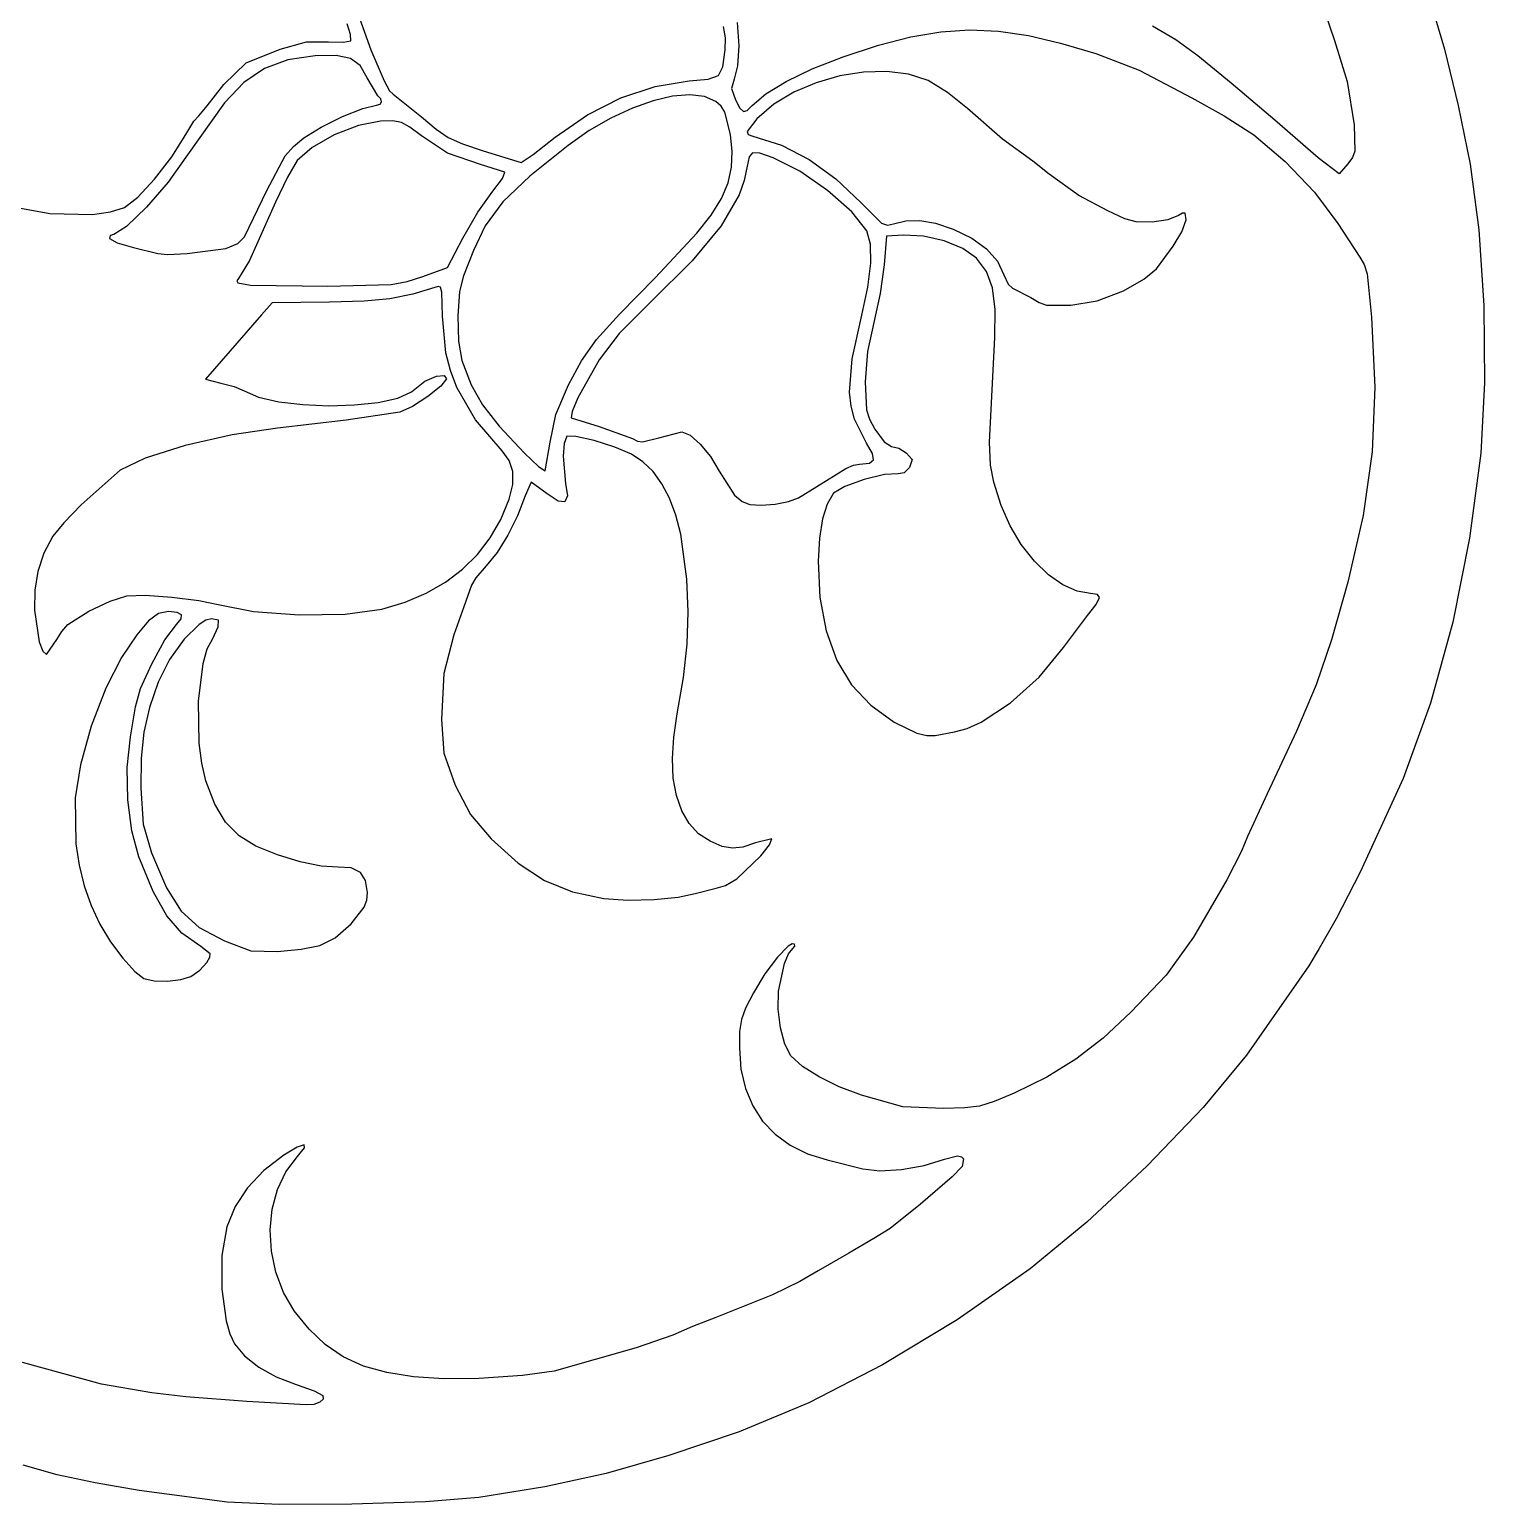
# Model space of a CAD drawing. Extents: x 0.1 to 11.7, y 0.2 to 11.8.
# Drawn here: x 4.42 to 11.74, y 0.16 to 7.58 of the extents above; entities that cross this region are included whole.
import ezdxf

# ---------------------------------------------------------------- set-up
doc = ezdxf.new("R2010")
doc.units = 0

msp = doc.modelspace()

# ---------------------------------------------------------------- linework, layer by layer
at = {"layer": 'Layer 1', "color": 7, "linetype": 'CONTINUOUS'}
for p, q in [((10.897833, 7.777696), (10.984199, 7.524825)), ((11.457896, 7.750227), (11.536252, 7.48033)), ((6.07387, 7.660426), (6.138713, 7.477925)), ((6.03765, 7.554875), (6.019756, 7.608702)), ((7.922405, 7.537139), (7.912965, 7.59484)), ((7.980834, 7.61425), (7.98935, 7.497732)), ((8.853241, 7.54207), (9.003979, 7.567821)), ((9.003979, 7.567821), (9.14934, 7.577586)), ((9.14934, 7.577586), (9.294634, 7.57143)), ((9.294634, 7.57143), (9.445175, 7.54942)), ((10.186663, 7.527604), (10.068233, 7.597074)), ((5.682652, 7.481504), (5.816086, 7.517374)), ((5.816086, 7.517374), (5.926628, 7.518194)), ((5.926628, 7.518194), (6.002249, 7.515271)), ((6.002249, 7.515271), (6.039397, 7.523271)), ((6.039397, 7.523271), (6.03765, 7.554875)), ((7.920941, 7.477829), (7.922405, 7.537139)), ((7.98935, 7.497732), (7.982378, 7.396085)), ((8.514385, 7.442343), (8.691814, 7.500266)), ((8.691814, 7.500266), (8.853241, 7.54207)), ((9.445175, 7.54942), (9.606274, 7.51162)), ((9.606274, 7.51162), (9.783244, 7.458099)), ((10.29599, 7.446876), (10.186663, 7.527604)), ((10.984199, 7.524825), (11.047712, 7.3181)), ((5.512851, 7.411736), (5.682652, 7.481504)), ((5.721784, 7.427107), (5.604757, 7.383452)), ((5.859735, 7.447537), (5.721784, 7.427107)), ((5.965014, 7.44907), (5.859735, 7.447537)), ((6.036855, 7.434071), (5.965014, 7.44907)), ((6.085373, 7.398272), (6.036855, 7.434071)), ((6.138713, 7.477925), (6.206346, 7.320738)), ((7.908763, 7.392512), (7.920941, 7.477829)), ((8.358476, 7.38164), (8.514385, 7.442343)), ((9.783244, 7.458099), (10.001657, 7.375578)), ((10.465011, 7.309766), (10.29599, 7.446876)), ((11.536252, 7.48033), (11.605127, 7.198203)), ((5.400083, 7.302963), (5.512851, 7.411736)), ((5.604757, 7.383452), (5.501356, 7.312786)), ((6.120681, 7.337404), (6.085373, 7.398272)), ((7.835881, 7.329466), (7.88638, 7.348222)), ((7.88638, 7.348222), (7.908763, 7.392512)), ((7.982378, 7.396085), (7.96608, 7.329247)), ((8.226703, 7.318633), (8.358476, 7.38164)), ((8.496192, 7.346292), (8.377863, 7.312281)), ((8.616258, 7.36541), (8.496192, 7.346292)), ((8.733404, 7.368598), (8.616258, 7.36541)), ((8.84297, 7.354818), (8.733404, 7.368598)), ((8.940296, 7.323031), (8.84297, 7.354818)), ((10.001657, 7.375578), (10.266918, 7.235277)), ((5.315727, 7.195189), (5.400083, 7.302963)), ((5.501356, 7.312786), (5.404282, 7.211323)), ((6.174329, 7.245784), (6.120681, 7.337404)), ((6.206346, 7.320738), (6.233285, 7.271958)), ((6.233285, 7.271958), (6.251411, 7.253892)), ((7.396828, 7.235938), (7.568627, 7.29331)), ((7.568627, 7.29331), (7.739356, 7.320753)), ((7.739356, 7.320753), (7.835881, 7.329466)), ((7.96608, 7.329247), (7.952958, 7.283488)), ((7.952958, 7.283488), (7.972473, 7.225389)), ((8.124422, 7.256195), (8.226703, 7.318633)), ((8.377863, 7.312281), (8.265931, 7.264417)), ((9.038966, 7.26315), (8.940296, 7.323031)), ((10.68394, 7.123248), (10.465011, 7.309766)), ((11.047712, 7.3181), (11.08276, 7.099661)), ((5.404282, 7.211323), (5.209618, 6.937803)), ((5.27512, 7.145518), (5.315727, 7.195189)), ((6.09854, 7.183232), (6.166983, 7.199705)), ((6.166983, 7.199705), (6.18533, 7.20443)), ((6.189591, 7.231161), (6.174329, 7.245784)), ((6.18533, 7.20443), (6.193062, 7.216146)), ((6.193062, 7.216146), (6.189591, 7.231161)), ((6.251411, 7.253892), (6.393971, 7.141003)), ((7.227968, 7.150318), (7.396828, 7.235938)), ((7.558794, 7.220981), (7.454574, 7.18399)), ((7.655943, 7.243772), (7.558794, 7.220981)), ((7.742903, 7.251438), (7.655943, 7.243772)), ((7.816556, 7.243052), (7.742903, 7.251438)), ((7.873781, 7.21769), (7.816556, 7.243052)), ((7.900544, 7.194251), (7.873781, 7.21769)), ((7.919248, 7.164111), (7.900544, 7.194251)), ((7.972473, 7.225389), (7.994292, 7.18451)), ((8.031734, 7.172019), (8.056988, 7.197197)), ((8.056988, 7.197197), (8.124422, 7.256195)), ((8.165054, 7.203737), (8.079892, 7.13128)), ((8.265931, 7.264417), (8.165054, 7.203737)), ((9.138029, 7.182576), (9.038966, 7.26315)), ((10.266918, 7.235277), (10.429478, 7.146067)), ((11.605127, 7.198203), (11.66532, 6.901678)), ((5.249707, 7.117937), (5.27512, 7.145518)), ((5.888845, 7.088393), (5.996752, 7.142024)), ((5.996752, 7.142024), (6.09854, 7.183232)), ((6.24898, 7.12037), (6.188123, 7.119331)), ((6.292696, 7.112327), (6.24898, 7.12037)), ((6.393971, 7.141003), (6.466845, 7.078432)), ((7.066053, 7.038133), (7.227968, 7.150318)), ((7.346404, 7.133726), (7.237401, 7.071115)), ((7.454574, 7.18399), (7.346404, 7.133726)), ((7.946516, 7.051686), (7.919248, 7.164111)), ((7.994292, 7.18451), (8.012441, 7.167255)), ((8.012441, 7.167255), (8.031734, 7.172019)), ((8.079892, 7.13128), (8.0303, 7.067394)), ((9.314685, 7.028654), (9.138029, 7.182576)), ((10.429478, 7.146067), (10.578642, 7.049958)), ((10.901852, 6.934898), (10.68394, 7.123248)), ((5.138351, 6.939113), (5.209289, 7.051626)), ((5.209289, 7.051626), (5.249707, 7.117937)), ((5.802045, 7.034653), (5.888845, 7.088393)), ((5.954972, 7.049795), (5.844024, 6.987055)), ((6.077758, 7.097715), (5.954972, 7.049795)), ((6.188123, 7.119331), (6.077758, 7.097715)), ((6.335752, 7.089297), (6.292696, 7.112327)), ((6.394628, 7.045381), (6.335752, 7.089297)), ((6.523837, 6.958107), (6.394628, 7.045381)), ((6.466845, 7.078432), (6.528754, 7.036883)), ((7.237401, 7.071115), (7.130685, 6.997083)), ((7.955924, 6.966464), (7.946516, 7.051686)), ((8.0303, 7.067394), (8.035435, 7.052308)), ((8.035435, 7.052308), (8.059334, 7.043371)), ((10.578642, 7.049958), (10.735978, 6.915808)), ((11.08276, 7.099661), (11.085414, 6.968709)), ((5.708439, 6.94374), (5.749702, 6.99174)), ((5.749702, 6.99174), (5.802045, 7.034653)), ((5.844024, 6.987055), (5.769172, 6.920979)), ((6.528754, 7.036883), (6.600846, 7.004727)), ((6.600846, 7.004727), (6.704265, 6.970331)), ((7.130685, 6.997083), (6.938202, 6.842595)), ((6.954823, 6.951349), (7.066053, 7.038133)), ((8.059334, 7.043371), (8.203004, 6.998187)), ((8.203004, 6.998187), (8.34339, 6.92627)), ((9.466474, 6.917501), (9.314685, 7.028654)), ((5.052446, 6.827711), (5.138351, 6.939113)), ((5.209618, 6.937803), (5.119556, 6.812061)), ((5.615628, 6.770906), (5.708439, 6.94374)), ((5.769172, 6.920979), (5.719857, 6.836736)), ((6.690598, 6.900824), (6.523837, 6.958107)), ((6.812634, 6.861925), (6.690598, 6.900824)), ((6.704265, 6.970331), (6.895456, 6.911629)), ((6.895456, 6.911629), (6.954823, 6.951349)), ((7.952834, 6.886873), (7.955924, 6.966464)), ((8.040431, 6.939498), (8.031248, 6.892269)), ((8.05836, 6.959996), (8.040431, 6.939498)), ((8.095437, 6.957089), (8.05836, 6.959996)), ((8.162065, 6.934102), (8.095437, 6.957089)), ((8.295331, 6.866874), (8.162065, 6.934102)), ((8.34339, 6.92627), (8.477581, 6.829406)), ((9.550096, 6.852154), (9.466474, 6.917501)), ((10.735978, 6.915808), (10.882974, 6.761184)), ((11.006711, 6.853474), (10.901852, 6.934898)), ((11.050143, 6.903967), (11.006711, 6.853474)), ((11.073737, 6.935367), (11.050143, 6.903967)), ((11.085414, 6.968709), (11.073737, 6.935367)), ((11.66532, 6.901678), (11.709367, 6.572973)), ((4.967804, 6.736684), (5.052446, 6.827711)), ((5.719857, 6.836736), (5.660618, 6.712025)), ((6.751979, 6.766112), (6.800452, 6.830613)), ((6.800452, 6.830613), (6.812634, 6.861925)), ((6.938202, 6.842595), (6.803523, 6.712542)), ((7.935413, 6.809412), (7.952834, 6.886873)), ((8.031248, 6.892269), (8.016349, 6.821022)), ((8.435524, 6.769831), (8.295331, 6.866874)), ((8.477581, 6.829406), (8.602667, 6.709385)), ((9.699192, 6.744304), (9.550096, 6.852154)), ((5.119556, 6.812061), (5.010855, 6.685799)), ((5.50413, 6.537674), (5.615628, 6.770906)), ((6.67699, 6.660649), (6.751979, 6.766112)), ((7.901826, 6.730585), (7.935413, 6.809412)), ((8.016349, 6.821022), (7.990103, 6.74814)), ((8.55656, 6.663299), (8.435524, 6.769831)), ((10.882974, 6.761184), (11.001115, 6.603652)), ((4.296286, 6.695831), (4.524963, 6.65485)), ((4.829662, 6.662318), (4.900655, 6.685296)), ((4.900655, 6.685296), (4.967804, 6.736684)), ((5.010855, 6.685799), (4.910972, 6.588455)), ((5.660618, 6.712025), (5.52981, 6.418501)), ((6.803523, 6.712542), (6.713731, 6.592535)), ((7.85024, 6.64689), (7.901826, 6.730585)), ((7.990103, 6.74814), (7.9003, 6.592858)), ((8.602667, 6.709385), (8.707294, 6.605418)), ((9.843891, 6.667184), (9.699192, 6.744304)), ((4.524963, 6.65485), (4.739989, 6.649935)), ((4.739989, 6.649935), (4.829662, 6.662318)), ((6.601056, 6.530852), (6.67699, 6.660649)), ((7.778821, 6.55483), (7.85024, 6.64689)), ((8.632356, 6.567605), (8.55656, 6.663299)), ((8.707294, 6.605418), (8.736088, 6.595629)), ((8.736088, 6.595629), (8.766048, 6.603003)), ((8.766048, 6.603003), (8.829251, 6.618435)), ((8.829251, 6.618435), (8.899782, 6.619196)), ((8.899782, 6.619196), (8.978475, 6.605211)), ((8.978475, 6.605211), (9.066167, 6.576406)), ((9.930385, 6.62705), (9.843891, 6.667184)), ((9.98624, 6.612177), (9.930385, 6.62705)), ((10.066461, 6.611119), (9.98624, 6.612177)), ((10.145953, 6.622286), (10.066461, 6.611119)), ((10.199621, 6.644091), (10.145953, 6.622286)), ((10.220236, 6.656805), (10.199621, 6.644091)), ((10.216645, 6.561735), (10.2379, 6.62288)), ((10.233235, 6.656073), (10.220236, 6.656805)), ((10.2379, 6.62288), (10.233235, 6.656073)), ((11.001115, 6.603652), (11.110894, 6.435312)), ((4.828808, 6.543235), (4.825216, 6.528257)), ((4.825216, 6.528257), (4.863754, 6.506437)), ((4.847369, 6.549465), (4.828808, 6.543235)), ((4.910972, 6.588455), (4.847369, 6.549465)), ((5.470024, 6.503928), (5.50413, 6.537674)), ((6.524449, 6.383727), (6.601056, 6.530852)), ((6.713731, 6.592535), (6.65591, 6.468185)), ((7.569151, 6.331618), (7.778821, 6.55483)), ((7.9003, 6.592858), (7.755297, 6.417204)), ((8.651362, 6.500158), (8.632356, 6.567605)), ((8.731629, 6.540434), (8.720589, 6.395936)), ((8.817677, 6.545949), (8.731629, 6.540434)), ((8.916878, 6.540769), (8.817677, 6.545949)), ((9.020844, 6.516581), (8.916878, 6.540769)), ((9.066167, 6.576406), (9.159773, 6.531233)), ((9.159773, 6.531233), (9.234675, 6.47695)), ((10.172499, 6.489864), (10.216645, 6.561735)), ((11.709367, 6.572973), (11.734082, 6.192642)), ((4.863754, 6.506437), (4.946483, 6.483755)), ((4.946483, 6.483755), (5.068459, 6.452682)), ((5.068459, 6.452682), (5.116894, 6.448028)), ((5.116894, 6.448028), (5.215792, 6.452778)), ((5.215792, 6.452778), (5.410583, 6.478737)), ((5.410583, 6.478737), (5.470024, 6.503928)), ((6.65591, 6.468185), (6.60433, 6.341749)), ((8.653351, 6.404168), (8.651362, 6.500158)), ((9.114749, 6.478082), (9.020844, 6.516581)), ((9.183767, 6.429969), (9.114749, 6.478082)), ((9.234675, 6.47695), (9.289276, 6.414987)), ((10.088451, 6.376482), (10.172499, 6.489864)), ((5.52981, 6.418501), (5.473741, 6.3273)), ((6.399808, 6.337642), (6.524449, 6.383727)), ((7.755297, 6.417204), (7.548553, 6.211959)), ((8.638568, 6.283762), (8.653351, 6.404168)), ((8.720589, 6.395936), (8.700447, 6.251438)), ((9.234169, 6.363574), (9.183767, 6.429969)), ((9.289276, 6.414987), (9.321984, 6.346778)), ((11.110894, 6.435312), (11.133397, 6.397795)), ((11.133397, 6.397795), (11.147577, 6.351291)), ((5.473741, 6.3273), (5.464908, 6.315617)), ((5.464908, 6.315617), (5.470876, 6.306206)), ((5.470876, 6.306206), (5.534746, 6.293545)), ((6.240994, 6.297986), (6.322451, 6.312222)), ((6.322451, 6.312222), (6.399808, 6.337642)), ((6.60433, 6.341749), (6.584446, 6.262067)), ((7.388509, 6.148915), (7.569151, 6.331618)), ((9.265151, 6.280024), (9.234169, 6.363574)), ((9.321984, 6.346778), (9.343308, 6.298579)), ((9.922909, 6.266212), (10.02581, 6.324379)), ((10.02581, 6.324379), (10.088451, 6.376482)), ((11.147577, 6.351291), (11.170084, 6.134034)), ((5.534746, 6.293545), (5.922953, 6.288286)), ((5.922953, 6.288286), (6.240994, 6.297986)), ((6.350315, 6.249305), (6.235405, 6.225973)), ((6.478404, 6.287997), (6.350315, 6.249305)), ((6.489057, 6.283596), (6.478404, 6.287997)), ((6.495845, 6.259533), (6.489057, 6.283596)), ((6.499894, 6.137997), (6.495845, 6.259533)), ((6.584446, 6.262067), (6.57613, 6.140091)), ((8.607256, 6.143065), (8.638568, 6.283762)), ((8.700447, 6.251438), (8.667524, 6.106941)), ((9.278486, 6.171648), (9.265151, 6.280024)), ((9.343308, 6.298579), (9.365863, 6.278532)), ((9.365863, 6.278532), (9.457831, 6.231482)), ((9.457831, 6.231482), (9.498669, 6.206194)), ((9.791139, 6.215173), (9.922909, 6.266212)), ((5.642989, 6.205316), (5.588802, 6.144913)), ((5.931984, 6.209045), (5.642989, 6.205316)), ((6.105389, 6.213915), (5.931984, 6.209045)), ((6.235405, 6.225973), (6.105389, 6.213915)), ((7.548553, 6.211959), (7.387304, 6.05107)), ((9.275944, 6.030772), (9.278486, 6.171648)), ((9.498669, 6.206194), (9.536352, 6.193286)), ((9.536352, 6.193286), (9.658852, 6.194081)), ((9.658852, 6.194081), (9.791139, 6.215173)), ((11.734082, 6.192642), (11.737866, 5.80383)), ((5.588802, 6.144913), (5.308838, 5.821578)), ((6.517018, 5.953171), (6.499894, 6.137997)), ((6.57613, 6.140091), (6.580031, 6.012457)), ((7.274204, 6.021279), (7.388509, 6.148915)), ((8.55893, 5.924445), (8.607256, 6.143065)), ((8.667524, 6.106941), (8.635517, 5.960231)), ((11.170084, 6.134034), (11.186202, 5.781166)), ((6.580031, 6.012457), (6.596795, 5.915799)), ((7.198381, 5.914342), (7.274204, 6.021279)), ((7.387304, 6.05107), (7.287506, 5.918835)), ((9.249617, 5.504205), (9.275944, 6.030772)), ((6.539655, 5.865447), (6.517018, 5.953171)), ((8.635517, 5.960231), (8.624377, 5.808914)), ((6.571858, 5.780436), (6.539655, 5.865447)), ((6.596795, 5.915799), (6.643817, 5.793733)), ((7.133184, 5.793737), (7.198381, 5.914342)), ((7.287506, 5.918835), (7.179934, 5.726899)), ((8.546366, 5.756267), (8.55893, 5.924445)), ((5.308838, 5.821578), (5.385602, 5.801278)), ((5.385602, 5.801278), (5.451419, 5.785032)), ((5.451419, 5.785032), (5.501863, 5.763178)), ((6.344132, 5.75802), (6.410814, 5.811127)), ((6.410814, 5.811127), (6.469516, 5.836533)), ((6.491453, 5.78604), (6.425963, 5.733784)), ((6.469516, 5.836533), (6.508065, 5.840449)), ((6.519006, 5.822905), (6.491453, 5.78604)), ((6.508065, 5.840449), (6.519006, 5.822905)), ((6.643817, 5.793733), (6.700711, 5.692039)), ((7.069379, 5.643304), (7.133184, 5.793737)), ((8.624377, 5.808914), (8.631827, 5.666646)), ((11.737866, 5.80383), (11.719122, 5.449685)), ((5.501863, 5.763178), (5.575131, 5.731099)), ((5.575131, 5.731099), (5.676948, 5.707883)), ((6.175693, 5.704829), (6.274742, 5.726815)), ((6.274742, 5.726815), (6.344132, 5.75802)), ((6.425963, 5.733784), (6.348292, 5.68442)), ((6.66551, 5.617312), (6.571858, 5.780436)), ((7.179934, 5.726899), (7.150874, 5.658985)), ((8.553699, 5.685572), (8.546366, 5.756267)), ((11.186202, 5.781166), (11.172929, 5.455591)), ((5.676948, 5.707883), (5.797615, 5.693588)), ((5.797615, 5.693588), (5.927429, 5.688275)), ((5.927429, 5.688275), (6.056689, 5.692002)), ((6.284198, 5.65623), (6.015143, 5.61498)), ((6.056689, 5.692002), (6.175693, 5.704829)), ((6.348292, 5.68442), (6.284198, 5.65623)), ((6.700711, 5.692039), (6.784446, 5.585601)), ((7.041004, 5.504728), (7.069379, 5.643304)), ((7.150874, 5.658985), (7.146807, 5.627396)), ((8.57022, 5.62086), (8.553699, 5.685572)), ((8.631827, 5.666646), (8.646908, 5.619982)), ((5.670082, 5.574362), (5.442221, 5.541238)), ((6.015143, 5.61498), (5.670082, 5.574362)), ((6.799071, 5.461322), (6.66551, 5.617312)), ((6.784446, 5.585601), (6.911991, 5.449306)), ((7.146807, 5.627396), (7.286651, 5.583058)), ((7.286651, 5.583058), (7.454408, 5.523492)), ((8.631152, 5.500549), (8.57022, 5.62086)), ((8.646908, 5.619982), (8.673688, 5.569589)), ((8.673688, 5.569589), (8.719553, 5.506748)), ((5.442221, 5.541238), (5.206634, 5.487667)), ((7.016456, 5.361107), (7.041004, 5.504728)), ((7.11137, 5.498432), (7.105623, 5.433692)), ((7.124003, 5.534883), (7.11137, 5.498432)), ((7.170193, 5.533934), (7.124003, 5.534883)), ((7.261882, 5.512435), (7.170193, 5.533934)), ((7.365934, 5.479588), (7.261882, 5.512435)), ((7.454408, 5.523492), (7.479218, 5.510266)), ((7.479218, 5.510266), (7.504155, 5.506225)), ((7.504155, 5.506225), (7.587433, 5.526426)), ((7.587433, 5.526426), (7.70277, 5.556043)), ((7.70277, 5.556043), (7.744131, 5.539482)), ((7.744131, 5.539482), (7.794691, 5.4955)), ((7.794691, 5.4955), (7.846277, 5.432644)), ((8.661665, 5.448158), (8.631152, 5.500549)), ((8.719553, 5.506748), (8.757482, 5.483794)), ((9.254862, 5.389551), (9.249617, 5.504205)), ((5.005045, 5.424765), (4.879177, 5.363649)), ((5.206634, 5.487667), (5.005045, 5.424765)), ((6.83531, 5.412824), (6.799071, 5.461322)), ((6.911991, 5.449306), (6.981847, 5.383093)), ((7.105623, 5.433692), (7.117036, 5.296359)), ((7.449211, 5.444591), (7.365934, 5.479588)), ((7.506832, 5.406361), (7.449211, 5.444591)), ((7.846277, 5.432644), (7.890717, 5.359463)), ((8.645481, 5.398733), (8.666879, 5.415554)), ((8.666879, 5.415554), (8.661665, 5.448158)), ((8.757482, 5.483794), (8.792913, 5.474183)), ((8.792913, 5.474183), (8.83125, 5.451075)), ((8.83125, 5.451075), (8.860966, 5.417114)), ((8.860966, 5.417114), (8.846798, 5.378051)), ((11.172929, 5.455591), (11.128346, 5.135896)), ((11.719122, 5.449685), (11.6632, 5.021443)), ((4.879177, 5.363649), (4.68319, 5.189791)), ((6.853206, 5.357017), (6.83531, 5.412824)), ((6.852955, 5.292567), (6.853206, 5.357017)), ((6.981847, 5.383093), (7.016456, 5.361107)), ((7.557948, 5.356633), (7.506832, 5.406361)), ((7.602569, 5.295383), (7.557948, 5.356633)), ((7.890717, 5.359463), (7.967854, 5.238239)), ((8.380595, 5.281143), (8.526435, 5.373134)), ((8.526435, 5.373134), (8.5652, 5.389412)), ((8.5652, 5.389412), (8.596162, 5.393692)), ((8.596162, 5.393692), (8.645481, 5.398733)), ((8.720893, 5.342377), (8.61963, 5.317753)), ((8.790543, 5.345805), (8.720893, 5.342377)), ((8.820157, 5.350931), (8.790543, 5.345805)), ((8.846798, 5.378051), (8.820157, 5.350931)), ((9.271996, 5.303363), (9.254862, 5.389551)), ((6.834753, 5.218142), (6.852955, 5.292567)), ((6.945929, 5.303172), (6.915152, 5.235438)), ((7.026135, 5.245699), (6.945929, 5.303172)), ((7.117036, 5.296359), (7.127098, 5.234215)), ((7.640706, 5.222589), (7.602569, 5.295383)), ((8.289104, 5.224861), (8.380595, 5.281143)), ((8.522549, 5.282702), (8.465447, 5.247995)), ((8.61963, 5.317753), (8.522549, 5.282702)), ((9.307919, 5.186309), (9.271996, 5.303363)), ((6.792921, 5.116187), (6.834753, 5.218142)), ((6.915152, 5.235438), (6.876217, 5.134366)), ((7.081615, 5.208867), (7.026135, 5.245699)), ((7.11528, 5.205045), (7.081615, 5.208867)), ((7.127098, 5.234215), (7.11528, 5.205045)), ((7.672368, 5.138226), (7.640706, 5.222589)), ((7.967854, 5.238239), (8.005288, 5.206765)), ((8.005288, 5.206765), (8.045264, 5.191121)), ((8.101544, 5.187467), (8.171243, 5.193298)), ((8.171243, 5.193298), (8.238913, 5.206475)), ((8.238913, 5.206475), (8.289104, 5.224861)), ((8.433861, 5.193702), (8.410577, 5.118622)), ((8.465447, 5.247995), (8.433861, 5.193702)), ((4.68319, 5.189791), (4.595326, 5.098982)), ((6.876217, 5.134366), (6.827611, 5.036632)), ((7.697567, 5.042271), (7.672368, 5.138226)), ((8.045264, 5.191121), (8.101544, 5.187467)), ((8.410577, 5.118622), (8.395579, 5.022682)), ((9.35262, 5.083374), (9.307919, 5.186309)), ((11.128346, 5.135896), (11.050531, 4.800666)), ((4.595326, 5.098982), (4.54138, 5.032238)), ((6.739822, 5.023328), (6.792921, 5.116187)), ((9.407879, 4.99108), (9.35262, 5.083374)), ((4.54138, 5.032238), (4.495913, 4.945898)), ((6.675621, 4.939706), (6.739822, 5.023328)), ((6.827611, 5.036632), (6.773666, 4.950022)), ((7.728616, 4.815492), (7.697567, 5.042271)), ((8.395579, 5.022682), (8.38885, 4.905813)), ((9.475476, 4.905951), (9.407879, 4.99108)), ((11.6632, 5.021443), (11.578088, 4.599351)), ((4.495913, 4.945898), (4.465402, 4.855287)), ((6.600483, 4.865465), (6.675621, 4.939706)), ((6.773666, 4.950022), (6.718715, 4.882324)), ((8.38885, 4.905813), (8.397204, 4.724365)), ((9.545486, 4.838453), (9.475476, 4.905951)), ((4.465402, 4.855287), (4.449794, 4.760192)), ((6.514575, 4.800748), (6.600483, 4.865465)), ((6.666966, 4.822761), (6.645442, 4.785566)), ((6.718715, 4.882324), (6.666966, 4.822761)), ((9.6181, 4.787509), (9.545486, 4.838453)), ((4.449794, 4.760192), (4.449038, 4.660403)), ((6.418063, 4.745698), (6.514575, 4.800748)), ((6.645442, 4.785566), (6.607566, 4.677007)), ((7.735047, 4.651188), (7.728616, 4.815492)), ((9.689697, 4.755208), (9.6181, 4.787509)), ((9.75666, 4.743639), (9.689697, 4.755208)), ((11.050531, 4.800666), (10.968498, 4.510977)), ((4.721582, 4.655336), (4.828129, 4.705155)), ((4.828129, 4.705155), (4.913373, 4.732421)), ((4.913373, 4.732421), (5.005485, 4.734704)), ((5.005485, 4.734704), (5.139455, 4.725627)), ((5.139455, 4.725627), (5.275076, 4.70902)), ((5.275076, 4.70902), (5.372142, 4.688715)), ((5.372142, 4.688715), (5.549401, 4.653688)), ((6.193886, 4.665171), (6.311111, 4.700458)), ((6.311111, 4.700458), (6.418063, 4.745698)), ((6.607566, 4.677007), (6.557012, 4.53629)), ((8.397204, 4.724365), (8.428824, 4.556363)), ((9.741368, 4.63278), (9.785816, 4.68942)), ((9.792687, 4.739229), (9.75666, 4.743639)), ((9.785816, 4.68942), (9.802664, 4.72303)), ((9.802664, 4.72303), (9.792687, 4.739229)), ((4.449038, 4.660403), (4.472607, 4.500743)), ((4.616736, 4.587381), (4.721582, 4.655336)), ((5.021212, 4.606872), (4.962497, 4.536221)), ((5.071249, 4.642869), (5.021212, 4.606872)), ((5.121497, 4.652932), (5.071249, 4.642869)), ((5.166041, 4.64881), (5.121497, 4.652932)), ((5.162042, 4.587634), (5.186363, 4.616082)), ((5.187679, 4.6365), (5.166041, 4.64881)), ((5.186363, 4.616082), (5.187679, 4.6365)), ((5.310207, 4.609333), (5.27646, 4.588341)), ((5.33896, 4.616807), (5.310207, 4.609333)), ((5.373179, 4.609436), (5.33896, 4.616807)), ((5.371062, 4.576167), (5.373179, 4.609436)), ((5.549401, 4.653688), (5.778236, 4.637149)), ((5.778236, 4.637149), (6.00946, 4.640507)), ((6.00946, 4.640507), (6.193886, 4.665171)), ((7.729494, 4.489119), (7.735047, 4.651188)), ((9.621145, 4.473027), (9.741368, 4.63278)), ((11.578088, 4.599351), (11.466131, 4.193264)), ((4.561498, 4.513323), (4.585772, 4.553649)), ((4.585772, 4.553649), (4.616736, 4.587381)), ((4.962497, 4.536221), (4.886213, 4.4222)), ((5.103996, 4.510462), (5.162042, 4.587634)), ((5.27646, 4.588341), (5.20123, 4.514392)), ((5.344717, 4.517465), (5.371062, 4.576167)), ((6.557012, 4.53629), (6.505776, 4.341691)), ((8.428824, 4.556363), (8.482145, 4.407645)), ((4.472607, 4.500743), (4.49014, 4.45346)), ((4.49014, 4.45346), (4.509137, 4.436688)), ((4.509137, 4.436688), (4.561498, 4.513323)), ((5.037498, 4.390339), (5.103996, 4.510462)), ((5.20123, 4.514392), (5.12776, 4.412132)), ((5.295511, 4.391558), (5.317022, 4.465134)), ((5.317022, 4.465134), (5.344717, 4.517465)), ((7.711356, 4.320903), (7.729494, 4.489119)), ((9.499795, 4.323671), (9.621145, 4.473027)), ((10.968498, 4.510977), (10.891735, 4.284972)), ((4.886213, 4.4222), (4.806306, 4.267599)), ((4.981659, 4.265525), (5.037498, 4.390339)), ((5.12776, 4.412132), (5.070544, 4.298735)), ((5.272056, 4.201969), (5.295511, 4.391558)), ((8.482145, 4.407645), (8.555601, 4.284049)), ((6.505776, 4.341691), (6.494214, 4.110322)), ((7.680033, 4.138158), (7.711356, 4.320903)), ((9.355808, 4.193499), (9.499795, 4.323671)), ((4.806306, 4.267599), (4.73375, 4.07716)), ((4.95559, 4.174283), (4.981659, 4.265525)), ((5.070544, 4.298735), (5.026716, 4.170771)), ((8.555601, 4.284049), (8.653317, 4.18192)), ((10.891735, 4.284972), (10.792866, 4.050945)), ((4.930957, 4.023874), (4.95559, 4.174283)), ((5.026716, 4.170771), (4.998672, 4.047022)), ((5.276386, 3.991285), (5.272056, 4.201969)), ((8.653317, 4.18192), (8.770277, 4.096867)), ((9.207517, 4.096746), (9.355808, 4.193499)), ((11.466131, 4.193264), (11.329673, 3.813038)), ((6.494214, 4.110322), (6.506944, 3.940419)), ((7.66193, 4.021403), (7.680033, 4.138158)), ((8.770277, 4.096867), (8.884867, 4.041955)), ((9.137486, 4.065349), (9.207517, 4.096746)), ((4.73375, 4.07716), (4.67904, 3.882635)), ((4.915019, 3.869204), (4.930957, 4.023874)), ((4.998672, 4.047022), (4.98446, 3.915704)), ((7.655289, 3.913504), (7.66193, 4.021403)), ((8.884867, 4.041955), (8.934517, 4.029886)), ((8.934517, 4.029886), (8.975469, 4.030252)), ((8.975469, 4.030252), (9.073255, 4.047644)), ((9.073255, 4.047644), (9.137486, 4.065349)), ((10.792866, 4.050945), (10.644517, 3.737193)), ((5.289606, 3.89134), (5.276386, 3.991285)), ((6.506944, 3.940419), (6.564017, 3.780857)), ((4.67904, 3.882635), (4.652674, 3.715773)), ((4.917517, 3.706493), (4.915019, 3.869204)), ((4.98446, 3.915704), (4.982129, 3.765033)), ((5.310536, 3.802092), (5.289606, 3.89134)), ((7.659898, 3.815282), (7.655289, 3.913504)), ((5.354482, 3.684998), (5.310536, 3.802092)), ((7.675546, 3.727557), (7.659898, 3.815282)), ((11.329673, 3.813038), (11.112156, 3.343373)), ((4.652674, 3.715773), (4.65685, 3.485737)), ((4.982129, 3.765033), (4.994312, 3.583424)), ((6.564017, 3.780857), (6.640595, 3.632691)), ((7.702025, 3.651149), (7.675546, 3.727557)), ((10.644517, 3.737193), (10.546882, 3.522619)), ((4.937355, 3.551347), (4.917517, 3.706493)), ((5.408803, 3.59406), (5.354482, 3.684998)), ((7.739122, 3.58688), (7.702025, 3.651149)), ((4.994312, 3.583424), (5.036983, 3.439913)), ((5.476784, 3.524983), (5.408803, 3.59406)), ((6.640595, 3.632691), (6.743633, 3.510667)), ((7.786627, 3.53557), (7.739122, 3.58688)), ((4.65685, 3.485737), (4.67294, 3.377496)), ((4.973437, 3.419369), (4.937355, 3.551347)), ((5.561709, 3.473469), (5.476784, 3.524983)), ((6.743633, 3.510667), (6.880008, 3.387505)), ((7.844329, 3.498039), (7.786627, 3.53557)), ((7.905648, 3.47247), (7.844329, 3.498039)), ((8.072741, 3.490179), (8.009604, 3.468893)), ((8.154865, 3.510773), (8.072741, 3.490179)), ((8.143481, 3.480791), (8.154865, 3.510773)), ((10.546882, 3.522619), (10.51603, 3.447595)), ((5.045782, 3.245499), (4.973437, 3.419369)), ((5.036983, 3.439913), (5.112273, 3.264183)), ((5.670259, 3.429557), (5.561709, 3.473469)), ((5.783629, 3.395266), (5.670259, 3.429557)), ((7.957323, 3.462872), (7.905648, 3.47247)), ((8.009604, 3.468893), (7.957323, 3.462872)), ((7.97916, 3.309987), (8.099303, 3.424649)), ((8.099303, 3.424649), (8.143481, 3.480791)), ((10.51603, 3.447595), (10.441923, 3.303903)), ((4.67294, 3.377496), (4.698308, 3.273962)), ((5.889301, 3.373781), (5.783629, 3.395266)), ((5.97476, 3.368291), (5.889301, 3.373781)), ((6.04118, 3.363838), (5.97476, 3.368291)), ((6.08684, 3.341892), (6.04118, 3.363838)), ((6.113178, 3.301199), (6.08684, 3.341892)), ((6.880008, 3.387505), (7.012647, 3.300418)), ((11.112156, 3.343373), (10.991942, 3.108538)), ((4.698308, 3.273962), (4.732914, 3.175278)), ((5.112273, 3.264183), (5.185944, 3.146883)), ((6.121638, 3.240505), (6.113178, 3.301199)), ((7.012647, 3.300418), (7.15272, 3.243507)), ((7.875668, 3.262141), (7.921492, 3.276195)), ((7.921492, 3.276195), (7.97916, 3.309987)), ((10.441923, 3.303903), (10.274646, 3.01637)), ((5.114127, 3.123438), (5.045782, 3.245499)), ((6.106345, 3.167191), (6.118434, 3.201523)), ((6.118434, 3.201523), (6.121638, 3.240505)), ((7.15272, 3.243507), (7.311396, 3.210874)), ((7.311396, 3.210874), (7.431208, 3.202724)), ((7.431208, 3.202724), (7.563197, 3.205121)), ((7.563197, 3.205121), (7.683981, 3.216766)), ((7.683981, 3.216766), (7.770181, 3.23636)), ((7.770181, 3.23636), (7.875668, 3.262141)), ((4.732914, 3.175278), (4.776713, 3.081585)), ((5.18972, 3.036884), (5.114127, 3.123438)), ((5.185944, 3.146883), (5.276709, 3.065389)), ((6.040639, 3.083688), (6.106345, 3.167191)), ((4.776713, 3.081585), (4.829665, 2.993026)), ((5.276709, 3.065389), (5.40328, 2.997078)), ((5.960704, 3.013137), (6.040639, 3.083688)), ((10.991942, 3.108538), (10.906215, 2.958693)), ((4.829665, 2.993026), (4.891727, 2.909742)), ((5.283809, 2.969534), (5.18972, 3.036884)), ((5.331843, 2.932857), (5.283809, 2.969534)), ((5.40328, 2.997078), (5.535311, 2.947415)), ((5.788757, 2.955732), (5.882856, 2.974089)), ((5.882856, 2.974089), (5.960704, 3.013137)), ((8.237197, 2.970051), (8.183222, 2.91482)), ((8.256674, 2.982179), (8.237197, 2.970051)), ((8.268896, 2.981312), (8.256674, 2.982179)), ((8.260462, 2.958616), (8.270597, 2.970466)), ((8.270597, 2.970466), (8.268896, 2.981312)), ((10.274646, 3.01637), (10.13778, 2.825088)), ((4.891727, 2.909742), (4.953347, 2.842705)), ((5.314644, 2.889478), (5.330065, 2.915465)), ((5.330065, 2.915465), (5.331843, 2.932857)), ((5.535311, 2.947415), (5.670344, 2.943904)), ((5.670344, 2.943904), (5.788757, 2.955732)), ((8.183222, 2.91482), (8.120472, 2.831627)), ((8.219288, 2.883527), (8.239375, 2.931836)), ((8.239375, 2.931836), (8.260462, 2.958616)), ((10.906215, 2.958693), (10.85394, 2.872098)), ((4.953347, 2.842705), (4.997374, 2.807537)), ((5.183464, 2.802467), (5.234803, 2.818693)), ((5.234803, 2.818693), (5.279132, 2.850281)), ((5.279132, 2.850281), (5.314644, 2.889478)), ((8.120472, 2.831627), (8.062447, 2.736482)), ((8.189322, 2.744052), (8.219288, 2.883527)), ((10.13778, 2.825088), (9.959572, 2.638723)), ((10.85394, 2.872098), (10.542023, 2.422247)), ((4.997374, 2.807537), (5.050511, 2.79622)), ((5.050511, 2.79622), (5.117287, 2.794754)), ((5.117287, 2.794754), (5.183464, 2.802467)), ((8.186734, 2.653972), (8.189322, 2.744052)), ((8.062447, 2.736482), (8.023289, 2.65947)), ((8.001981, 2.601227), (7.993285, 2.541084)), ((8.023289, 2.65947), (8.001981, 2.601227)), ((8.197971, 2.560324), (8.186734, 2.653972)), ((9.959572, 2.638723), (9.820258, 2.509041)), ((7.993285, 2.541084), (7.991963, 2.458372)), ((8.220338, 2.477284), (8.197971, 2.560324)), ((7.991963, 2.458372), (8.000024, 2.352713)), ((8.251138, 2.419026), (8.220338, 2.477284)), ((9.820258, 2.509041), (9.682822, 2.402723)), ((8.308757, 2.366563), (8.251138, 2.419026)), ((9.682822, 2.402723), (9.537078, 2.312703)), ((10.542023, 2.422247), (10.323426, 2.159926)), ((8.000024, 2.352713), (8.022529, 2.255913)), ((8.392508, 2.313037), (8.308757, 2.366563)), ((8.494088, 2.263085), (8.392508, 2.313037)), ((9.537078, 2.312703), (9.372838, 2.231919)), ((8.022529, 2.255913), (8.058979, 2.168603)), ((8.605193, 2.221343), (8.494088, 2.263085)), ((9.372838, 2.231919), (9.272938, 2.189321)), ((8.058979, 2.168603), (8.108878, 2.091419)), ((8.814478, 2.163453), (8.605193, 2.221343)), ((9.020624, 2.155106), (8.814478, 2.163453)), ((9.125374, 2.157139), (9.020624, 2.155106)), ((9.199964, 2.16647), (9.125374, 2.157139)), ((9.272938, 2.189321), (9.199964, 2.16647)), ((10.323426, 2.159926), (10.042119, 1.866873)), ((8.108878, 2.091419), (8.171727, 2.024994)), ((8.171727, 2.024994), (8.247029, 1.969961)), ((5.768703, 1.960399), (5.702445, 1.920448)), ((5.803745, 1.972317), (5.768703, 1.960399)), ((5.769831, 1.913172), (5.804983, 1.956481)), ((5.804983, 1.956481), (5.803745, 1.972317)), ((8.247029, 1.969961), (8.334287, 1.926955)), ((5.702445, 1.920448), (5.601925, 1.842557)), ((5.711764, 1.836373), (5.769831, 1.913172)), ((8.334287, 1.926955), (8.433002, 1.89661)), ((8.433002, 1.89661), (8.61285, 1.851516)), ((8.806531, 1.848067), (8.920931, 1.868349)), ((8.920931, 1.868349), (9.022446, 1.900368)), ((9.022446, 1.900368), (9.088287, 1.916436)), ((9.1113, 1.86377), (9.061264, 1.811531)), ((9.088287, 1.916436), (9.1083, 1.912323)), ((9.1083, 1.912323), (9.119107, 1.901487)), ((9.119107, 1.901487), (9.1113, 1.86377)), ((10.042119, 1.866873), (9.738522, 1.582963)), ((5.601925, 1.842557), (5.519841, 1.755746)), ((5.66958, 1.746915), (5.711764, 1.836373)), ((8.61285, 1.851516), (8.697689, 1.841723)), ((8.697689, 1.841723), (8.806531, 1.848067)), ((9.061264, 1.811531), (8.90322, 1.672902)), ((5.519841, 1.755746), (5.457199, 1.661279)), ((5.643348, 1.648242), (5.66958, 1.746915)), ((5.457199, 1.661279), (5.415007, 1.560417)), ((5.633139, 1.543797), (5.643348, 1.648242)), ((8.90322, 1.672902), (8.749691, 1.552063)), ((5.415007, 1.560417), (5.390307, 1.414783)), ((9.738522, 1.582963), (9.453057, 1.348067)), ((5.639023, 1.437023), (5.633139, 1.543797)), ((8.668411, 1.500917), (8.541975, 1.427363)), ((8.749691, 1.552063), (8.668411, 1.500917)), ((5.390307, 1.414783), (5.390085, 1.246328)), ((5.661071, 1.331364), (5.639023, 1.437023)), ((8.541975, 1.427363), (8.388446, 1.337918)), ((8.388446, 1.337918), (8.296116, 1.28438)), ((9.453057, 1.348067), (9.086936, 1.092347)), ((5.699353, 1.230261), (5.661071, 1.331364)), ((8.296116, 1.28438), (8.158225, 1.217774)), ((5.390085, 1.246328), (5.412171, 1.087523)), ((5.753941, 1.137158), (5.699353, 1.230261)), ((8.158225, 1.217774), (7.873673, 1.103589)), ((5.828612, 1.04438), (5.753941, 1.137158)), ((5.412171, 1.087523), (5.430901, 1.021886)), ((5.909881, 0.967877), (5.828612, 1.04438)), ((7.756269, 1.058784), (7.65752, 1.015406)), ((7.873673, 1.103589), (7.756269, 1.058784)), ((9.086936, 1.092347), (8.711477, 0.86525)), ((5.430901, 1.021886), (5.454396, 0.970837)), ((5.454396, 0.970837), (5.504252, 0.910304)), ((6.000346, 0.906697), (5.909881, 0.967877)), ((7.65752, 1.015406), (7.473028, 0.951798)), ((5.504252, 0.910304), (5.575649, 0.854091)), ((6.102606, 0.859889), (6.000346, 0.906697)), ((7.473028, 0.951798), (7.060873, 0.833299)), ((4.785033, 0.769208), (4.387664, 0.877009)), ((5.575649, 0.854091), (5.663783, 0.805358)), ((6.219259, 0.826499), (6.102606, 0.859889)), ((6.352905, 0.805577), (6.219259, 0.826499)), ((7.060873, 0.833299), (6.901022, 0.811422)), ((8.711477, 0.86525), (8.341314, 0.674966)), ((5.037904, 0.7243), (4.785033, 0.769208)), ((5.663783, 0.805358), (5.76385, 0.767264)), ((5.76385, 0.767264), (5.854066, 0.735492)), ((6.506141, 0.79617), (6.352905, 0.805577)), ((6.681566, 0.797326), (6.506141, 0.79617)), ((6.901022, 0.811422), (6.681566, 0.797326)), ((5.209495, 0.704233), (5.037904, 0.7243)), ((5.516553, 0.681122), (5.209495, 0.704233)), ((5.81458, 0.664343), (5.516553, 0.681122)), ((5.88269, 0.677335), (5.852855, 0.666852)), ((5.854066, 0.735492), (5.8982, 0.71158)), ((5.899375, 0.693131), (5.88269, 0.677335)), ((5.8982, 0.71158), (5.899375, 0.693131)), ((8.341314, 0.674966), (7.991078, 0.529687)), ((5.852855, 0.666852), (5.81458, 0.664343)), ((7.991078, 0.529687), (7.636871, 0.409861)), ((7.636871, 0.409861), (7.321787, 0.320185)), ((4.562518, 0.313475), (4.391438, 0.361822)), ((4.753466, 0.272551), (4.562518, 0.313475)), ((7.321787, 0.320185), (7.01397, 0.252616)), ((4.974686, 0.234025), (4.753466, 0.272551)), ((5.417211, 0.17499), (4.974686, 0.234025)), ((7.01397, 0.252616), (6.681566, 0.199114)), ((5.677768, 0.163569), (5.417211, 0.17499)), ((6.04429, 0.165098), (5.677768, 0.163569)), ((6.413362, 0.177604), (6.04429, 0.165098)), ((6.681566, 0.199114), (6.413362, 0.177604))]:
    msp.add_line(p, q, dxfattribs=at)

doc.saveas('drawing.dxf')
